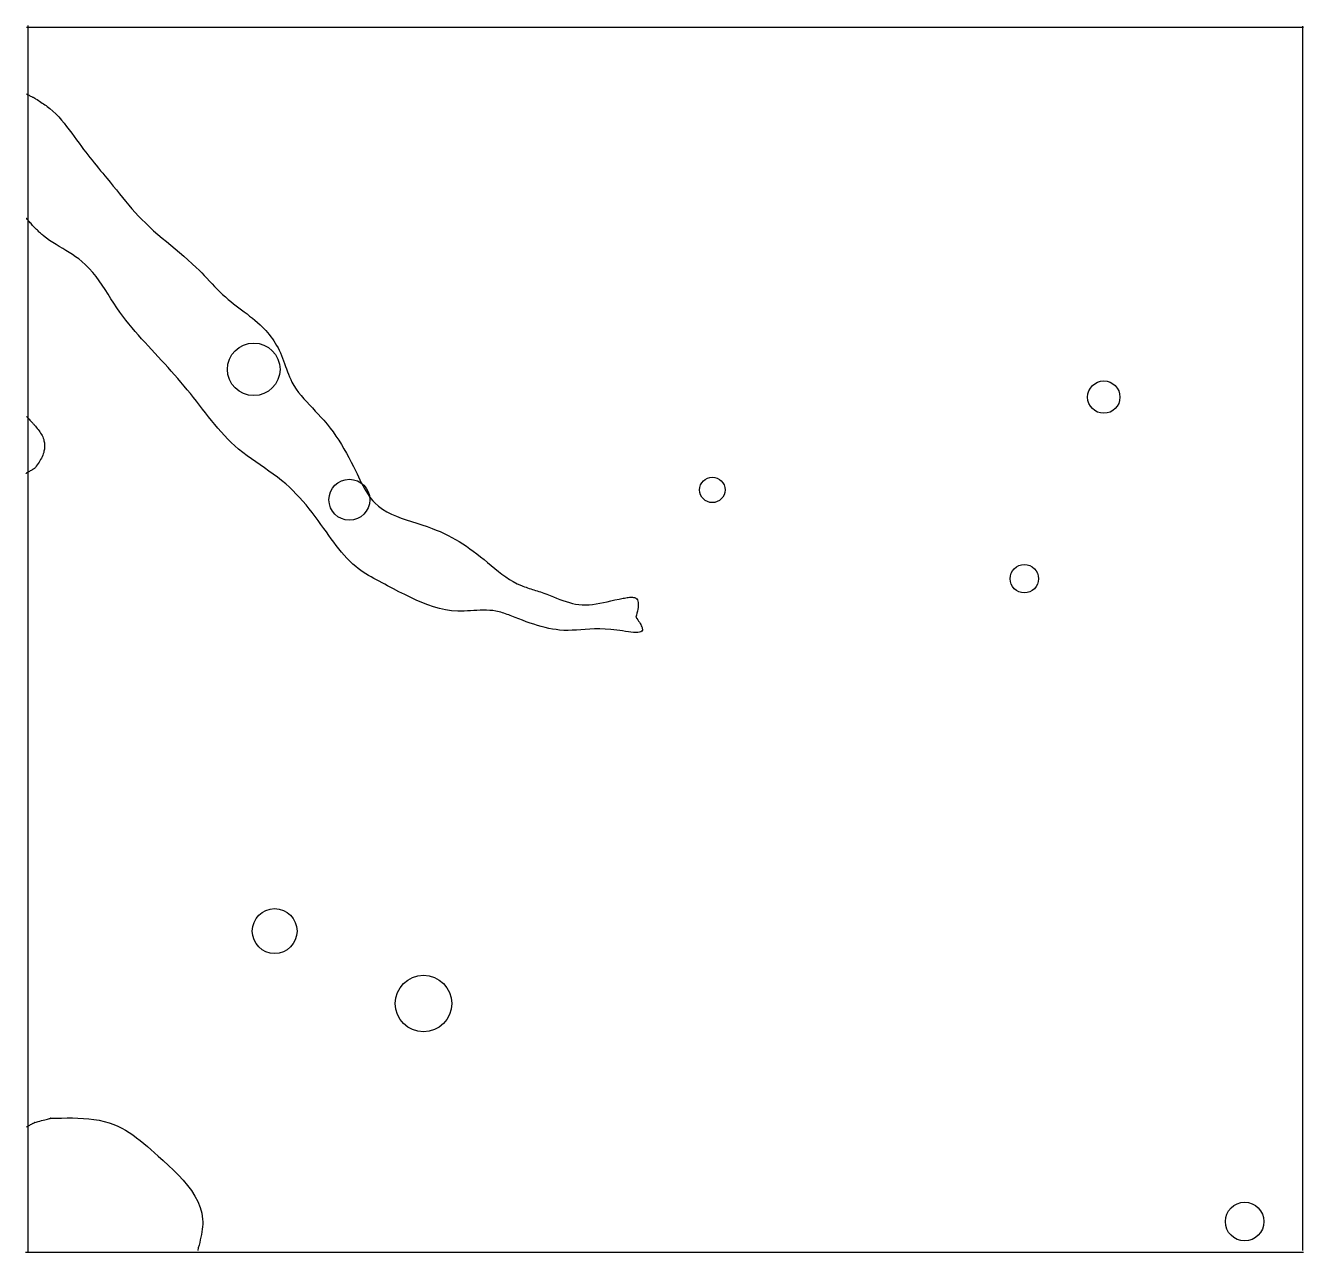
# Model space of a CAD drawing. Extents: x 11.02 to 12.05, y -0.44 to 0.54.
import ezdxf

# ---------------------------------------------------------------- set-up
doc = ezdxf.new("R2010")
doc.units = 0
for name, color, linetype in [('LAYER1', 7, 'CONTINUOUS'), ('LAYER10', 1, 'CONTINUOUS'), ('LAYER12', 5, 'CONTINUOUS')]:
    doc.layers.add(name, color=color, linetype=linetype)

msp = doc.modelspace()

# ---------------------------------------------------------------- linework, layer by layer
at = {"layer": 'LAYER1', "color": 7, "linetype": 'CONTINUOUS'}
for points in [[(11.0221, 0.489), (11.0228, 0.4886), (11.0235, 0.4883), (11.0241, 0.488), (11.0248, 0.4876), (11.0254, 0.4873), (11.026, 0.487), (11.0265, 0.4867), (11.027, 0.4865), (11.0274, 0.4863), (11.0278, 0.4861), (11.0281, 0.4859), (11.0284, 0.4858), (11.0285, 0.4857), (11.0286, 0.4857), (11.0286, 0.4857), (11.0287, 0.4856), (11.0287, 0.4856), (11.0287, 0.4856), (11.0286, 0.4857), (11.0286, 0.4857), (11.0286, 0.4857), (11.0285, 0.4857), (11.0284, 0.4858), (11.0284, 0.4858)], [(11.0284, 0.4858), (11.0294, 0.4851), (11.0305, 0.4845), (11.0316, 0.4838), (11.0326, 0.4831), (11.0336, 0.4824), (11.0347, 0.4817), (11.0357, 0.481), (11.0367, 0.4803), (11.0378, 0.4796), (11.0387, 0.4788), (11.0397, 0.4781), (11.0407, 0.4773), (11.0432, 0.4752), (11.0456, 0.4729), (11.0479, 0.4705), (11.0501, 0.468), (11.0522, 0.4655), (11.0543, 0.4629), (11.0564, 0.4602), (11.0584, 0.4575), (11.0603, 0.4548), (11.0623, 0.4521), (11.0643, 0.4494), (11.0663, 0.4467), (11.0679, 0.4445), (11.0696, 0.4423), (11.0713, 0.4401), (11.073, 0.438), (11.0747, 0.4359), (11.0764, 0.4338), (11.0781, 0.4317), (11.0799, 0.4295), (11.0816, 0.4274), (11.0833, 0.4253), (11.085, 0.4232), (11.0868, 0.4211), (11.0892, 0.4181), (11.0917, 0.415), (11.0942, 0.4119), (11.0966, 0.4089), (11.0991, 0.4058), (11.1016, 0.4028), (11.1042, 0.3998), (11.1067, 0.3968), (11.1093, 0.3939), (11.112, 0.391), (11.1147, 0.3881), (11.1175, 0.3854), (11.1207, 0.3822), (11.1241, 0.3792), (11.1275, 0.3762), (11.1309, 0.3733), (11.1344, 0.3704), (11.1379, 0.3675), (11.1414, 0.3646), (11.1449, 0.3617), (11.1483, 0.3588), (11.1517, 0.3558), (11.1551, 0.3527), (11.1584, 0.3496), (11.1606, 0.3475), (11.1627, 0.3454), (11.1648, 0.3432), (11.1669, 0.341), (11.1689, 0.3388), (11.171, 0.3366), (11.1731, 0.3345), (11.1752, 0.3323), (11.1774, 0.3302), (11.1795, 0.3281), (11.1817, 0.3261), (11.184, 0.3241), (11.1861, 0.3223), (11.1882, 0.3206), (11.1904, 0.319), (11.1925, 0.3173), (11.1947, 0.3157), (11.1969, 0.314), (11.1991, 0.3124), (11.2012, 0.3107), (11.2034, 0.309), (11.2055, 0.3073), (11.2076, 0.3055), (11.2096, 0.3037), (11.2111, 0.3022), (11.2126, 0.3007), (11.2141, 0.2991), (11.2155, 0.2975), (11.2169, 0.2958), (11.2182, 0.2941), (11.2195, 0.2924), (11.2207, 0.2907), (11.2218, 0.2889), (11.2229, 0.287), (11.224, 0.2851), (11.2249, 0.2832), (11.2259, 0.2811), (11.2268, 0.279), (11.2276, 0.2769), (11.2284, 0.2747), (11.2292, 0.2725), (11.23, 0.2703), (11.2308, 0.2682), (11.2315, 0.266), (11.2324, 0.2639), (11.2332, 0.2618), (11.2342, 0.2597), (11.2352, 0.2577), (11.2368, 0.2548), (11.2386, 0.2521), (11.2405, 0.2494), (11.2426, 0.2468), (11.2447, 0.2443), (11.247, 0.2418), (11.2493, 0.2393), (11.2516, 0.2369), (11.2539, 0.2344), (11.2563, 0.232), (11.2585, 0.2295), (11.2608, 0.227), (11.2634, 0.224), (11.2659, 0.2208), (11.2682, 0.2176), (11.2705, 0.2143), (11.2727, 0.211), (11.2749, 0.2076), (11.2769, 0.2042), (11.2789, 0.2007), (11.2808, 0.1971), (11.2827, 0.1935), (11.2846, 0.1899), (11.2864, 0.1862), (11.2875, 0.1839), (11.2886, 0.1815), (11.2897, 0.1792), (11.2908, 0.1769), (11.292, 0.1747), (11.2932, 0.1725), (11.2945, 0.1703), (11.2958, 0.1682), (11.2971, 0.1662), (11.2986, 0.1642), (11.3001, 0.1624), (11.3017, 0.1606), (11.3047, 0.158), (11.308, 0.1556), (11.3114, 0.1535), (11.3151, 0.1516), (11.319, 0.15), (11.323, 0.1484), (11.327, 0.147), (11.3312, 0.1457), (11.3354, 0.1444), (11.3395, 0.143), (11.3437, 0.1417), (11.3478, 0.1402), (11.351, 0.1389), (11.3543, 0.1376), (11.3574, 0.1361), (11.3605, 0.1346), (11.3635, 0.133), (11.3665, 0.1314), (11.3695, 0.1296), (11.3724, 0.1278), (11.3752, 0.1259), (11.378, 0.1239), (11.3808, 0.1219), (11.3836, 0.1198), (11.3865, 0.1175), (11.3894, 0.1151), (11.3922, 0.1128), (11.3951, 0.1104), (11.398, 0.108), (11.4009, 0.1057), (11.4038, 0.1035), (11.4068, 0.1013), (11.4098, 0.0993), (11.4129, 0.0975), (11.4161, 0.0958), (11.4194, 0.0943), (11.4206, 0.0938), (11.4219, 0.0933), (11.4231, 0.0929), (11.4244, 0.0925), (11.4257, 0.092), (11.4269, 0.0916), (11.4282, 0.0912), (11.4295, 0.0908), (11.4308, 0.0904), (11.4321, 0.09), (11.4334, 0.0896), (11.4347, 0.0892), (11.4373, 0.0883), (11.4399, 0.0873), (11.4425, 0.0863), (11.4451, 0.0852), (11.4477, 0.0842), (11.4502, 0.0832), (11.4528, 0.0823), (11.4553, 0.0814), (11.4579, 0.0806), (11.4604, 0.0799), (11.4629, 0.0794), (11.4654, 0.079), (11.4682, 0.0788), (11.471, 0.0787), (11.4737, 0.0789), (11.4765, 0.0791), (11.4794, 0.0795), (11.4823, 0.0801), (11.4852, 0.0807), (11.4882, 0.0813), (11.4913, 0.082), (11.4945, 0.0828), (11.4978, 0.0835), (11.5012, 0.0841), (11.5022, 0.0843), (11.5032, 0.0845), (11.5042, 0.0847), (11.5051, 0.0848), (11.5061, 0.0849), (11.507, 0.085), (11.5079, 0.085), (11.5087, 0.0849), (11.5095, 0.0848), (11.5102, 0.0847), (11.5109, 0.0845), (11.5114, 0.0842), (11.5121, 0.0836), (11.5126, 0.0828), (11.513, 0.0818), (11.5132, 0.0807), (11.5132, 0.0795), (11.5132, 0.0782), (11.5131, 0.0768), (11.5128, 0.0753), (11.5125, 0.0737), (11.5122, 0.0721), (11.5118, 0.0705), (11.5114, 0.0688)], [(11.0284, 0.3819), (11.0277, 0.3827), (11.027, 0.3834), (11.0263, 0.3842), (11.0257, 0.3849), (11.025, 0.3856), (11.0245, 0.3863), (11.0239, 0.3869), (11.0234, 0.3874), (11.023, 0.3879), (11.0226, 0.3883), (11.0223, 0.3886), (11.0221, 0.3889), (11.0221, 0.3889), (11.022, 0.389), (11.022, 0.389), (11.0219, 0.3891), (11.0219, 0.3891), (11.0219, 0.3891), (11.022, 0.3891), (11.022, 0.389), (11.022, 0.389), (11.022, 0.389), (11.0221, 0.3889), (11.0221, 0.3889)], [(11.5114, 0.0688), (11.5121, 0.0678), (11.5128, 0.0668), (11.5135, 0.0658), (11.5141, 0.0648), (11.5147, 0.0639), (11.5152, 0.063), (11.5156, 0.0621), (11.516, 0.0613), (11.5163, 0.0605), (11.5165, 0.0598), (11.5166, 0.0592), (11.5166, 0.0586), (11.5162, 0.0578), (11.5154, 0.0572), (11.5143, 0.0568), (11.513, 0.0567), (11.5113, 0.0566), (11.5095, 0.0567), (11.5074, 0.0569), (11.5053, 0.0572), (11.503, 0.0575), (11.5007, 0.0579), (11.4984, 0.0583), (11.4961, 0.0586), (11.4912, 0.0591), (11.4866, 0.0594), (11.4823, 0.0595), (11.4782, 0.0595), (11.4744, 0.0593), (11.4707, 0.0591), (11.4672, 0.0588), (11.4637, 0.0586), (11.4603, 0.0584), (11.4569, 0.0583), (11.4535, 0.0583), (11.4501, 0.0585), (11.4473, 0.0589), (11.4444, 0.0593), (11.4414, 0.0599), (11.4385, 0.0606), (11.4354, 0.0614), (11.4324, 0.0622), (11.4294, 0.0632), (11.4264, 0.0642), (11.4233, 0.0653), (11.4203, 0.0664), (11.4173, 0.0676), (11.4143, 0.0687), (11.413, 0.0692), (11.4117, 0.0697), (11.4105, 0.0702), (11.4092, 0.0707), (11.4079, 0.0712), (11.4067, 0.0717), (11.4054, 0.0721), (11.4041, 0.0725), (11.4028, 0.0729), (11.4015, 0.0732), (11.4003, 0.0736), (11.399, 0.0738), (11.3965, 0.0742), (11.394, 0.0744), (11.3914, 0.0745), (11.3889, 0.0745), (11.3863, 0.0745), (11.3837, 0.0744), (11.3812, 0.0742), (11.3786, 0.0741), (11.376, 0.0739), (11.3734, 0.0738), (11.3708, 0.0738), (11.3683, 0.0738), (11.3634, 0.0741), (11.3585, 0.0749), (11.3537, 0.0759), (11.3489, 0.0773), (11.3442, 0.0789), (11.3395, 0.0807), (11.3349, 0.0827), (11.3302, 0.0849), (11.3257, 0.0871), (11.3211, 0.0894), (11.3166, 0.0918), (11.312, 0.0942), (11.3098, 0.0953), (11.3075, 0.0965), (11.3053, 0.0977), (11.3031, 0.0989), (11.3009, 0.1001), (11.2987, 0.1013), (11.2966, 0.1025), (11.2944, 0.1038), (11.2924, 0.1051), (11.2904, 0.1065), (11.2884, 0.108), (11.2865, 0.1095), (11.284, 0.1116), (11.2816, 0.1139), (11.2793, 0.1162), (11.2771, 0.1187), (11.2749, 0.1212), (11.2728, 0.1238), (11.2708, 0.1264), (11.2687, 0.1291), (11.2667, 0.1319), (11.2648, 0.1346), (11.2628, 0.1374), (11.2609, 0.1401), (11.2585, 0.1434), (11.2562, 0.1466), (11.2538, 0.1498), (11.2514, 0.1529), (11.249, 0.156), (11.2465, 0.1591), (11.2439, 0.1621), (11.2413, 0.165), (11.2386, 0.1678), (11.2359, 0.1706), (11.2331, 0.1733), (11.2302, 0.1759), (11.2269, 0.1786), (11.2235, 0.1812), (11.2201, 0.1837), (11.2167, 0.1862), (11.2131, 0.1887), (11.2096, 0.1911), (11.2061, 0.1936), (11.2026, 0.196), (11.1992, 0.1985), (11.1958, 0.2011), (11.1924, 0.2038), (11.1892, 0.2065), (11.1864, 0.2092), (11.1836, 0.2119), (11.1809, 0.2147), (11.1783, 0.2177), (11.1757, 0.2206), (11.1732, 0.2236), (11.1707, 0.2267), (11.1682, 0.2298), (11.1658, 0.2329), (11.1634, 0.236), (11.161, 0.2392), (11.1585, 0.2423), (11.1561, 0.2454), (11.1536, 0.2484), (11.1511, 0.2515), (11.1486, 0.2545), (11.146, 0.2575), (11.1435, 0.2605), (11.1409, 0.2634), (11.1383, 0.2664), (11.1357, 0.2693), (11.1331, 0.2722), (11.1305, 0.2751), (11.1278, 0.278), (11.1251, 0.2809), (11.1225, 0.2838), (11.1198, 0.2867), (11.1172, 0.2895), (11.1145, 0.2924), (11.1119, 0.2954), (11.1093, 0.2983), (11.1068, 0.3013), (11.1043, 0.3043), (11.1018, 0.3074), (11.0994, 0.3106), (11.0971, 0.3138), (11.0947, 0.3173), (11.0923, 0.321), (11.0899, 0.3246), (11.0876, 0.3283), (11.0852, 0.3319), (11.0829, 0.3355), (11.0804, 0.339), (11.0779, 0.3424), (11.0752, 0.3457), (11.0725, 0.3489), (11.0695, 0.3519), (11.0664, 0.3546), (11.064, 0.3565), (11.0615, 0.3583), (11.059, 0.36), (11.0564, 0.3616), (11.0537, 0.3632), (11.0511, 0.3648), (11.0484, 0.3664), (11.0458, 0.368), (11.0432, 0.3696), (11.0406, 0.3714), (11.0381, 0.3732), (11.0357, 0.3751), (11.0351, 0.3756), (11.0344, 0.3761), (11.0338, 0.3767), (11.0332, 0.3773), (11.0326, 0.3778), (11.032, 0.3784), (11.0314, 0.379), (11.0308, 0.3795), (11.0302, 0.3801), (11.0296, 0.3807), (11.029, 0.3813), (11.0284, 0.3819)], [(11.0221, 0.2301), (11.0228, 0.2293), (11.0235, 0.2286), (11.0242, 0.2278), (11.0248, 0.2271), (11.0255, 0.2264), (11.026, 0.2258), (11.0266, 0.2252), (11.0271, 0.2246), (11.0275, 0.2242), (11.0279, 0.2238), (11.0282, 0.2234), (11.0284, 0.2232), (11.0284, 0.2231), (11.0285, 0.2231), (11.0285, 0.223), (11.0286, 0.223), (11.0286, 0.223), (11.0286, 0.223), (11.0285, 0.223), (11.0285, 0.223), (11.0285, 0.2231), (11.0285, 0.2231), (11.0284, 0.2232), (11.0284, 0.2232)], [(11.0284, 0.2232), (11.0292, 0.2223), (11.0299, 0.2214), (11.0307, 0.2204), (11.0314, 0.2195), (11.0321, 0.2186), (11.0328, 0.2176), (11.0334, 0.2167), (11.034, 0.2157), (11.0346, 0.2147), (11.0351, 0.2136), (11.0355, 0.2126), (11.0359, 0.2115), (11.0361, 0.2106), (11.0362, 0.2098), (11.0364, 0.209), (11.0365, 0.2081), (11.0365, 0.2072), (11.0365, 0.2064), (11.0365, 0.2055), (11.0365, 0.2046), (11.0364, 0.2038), (11.0362, 0.2029), (11.0361, 0.2021), (11.0359, 0.2012), (11.0355, 0.2), (11.0351, 0.1989), (11.0346, 0.1977), (11.034, 0.1966), (11.0334, 0.1955), (11.0328, 0.1944), (11.0321, 0.1934), (11.0314, 0.1923), (11.0307, 0.1913), (11.0299, 0.1902), (11.0292, 0.1892), (11.0284, 0.1882)], [(11.0284, 0.1882), (11.0277, 0.1878), (11.027, 0.1874), (11.0264, 0.187), (11.0257, 0.1867), (11.0251, 0.1863), (11.0245, 0.186), (11.024, 0.1857), (11.0235, 0.1854), (11.0231, 0.1851), (11.0227, 0.1849), (11.0224, 0.1847), (11.0221, 0.1846), (11.022, 0.1845), (11.0219, 0.1845), (11.0219, 0.1845), (11.0219, 0.1844), (11.0218, 0.1844), (11.0218, 0.1844), (11.0219, 0.1845), (11.0219, 0.1845), (11.022, 0.1845), (11.022, 0.1845), (11.0221, 0.1846), (11.0221, 0.1846)]]:
    msp.add_lwpolyline(points, dxfattribs=at)
for centre, radius in [((11.2045, 0.2679), 0.0211), ((11.887, 0.2456), 0.013), ((11.2813, 0.1632), 0.0164), ((11.5727, 0.1711), 0.0102), ((11.8232, 0.0998), 0.0114), ((11.2213, -0.1831), 0.018), ((11.3408, -0.2413), 0.0227), ((12.0001, -0.4163), 0.0155)]:
    msp.add_circle(centre, radius, dxfattribs=at)
at = {"layer": 'LAYER10', "color": 1, "linetype": 'CONTINUOUS'}
for points in [[(11.0221, -0.3403), (11.0228, -0.3399), (11.0235, -0.3395), (11.0241, -0.3392), (11.0248, -0.3388), (11.0254, -0.3385), (11.026, -0.3382), (11.0265, -0.3379), (11.027, -0.3376), (11.0274, -0.3374), (11.0278, -0.3372), (11.0281, -0.337), (11.0284, -0.3369), (11.0285, -0.3368), (11.0286, -0.3368), (11.0286, -0.3368), (11.0287, -0.3367), (11.0287, -0.3367), (11.0287, -0.3367), (11.0286, -0.3368), (11.0286, -0.3368), (11.0286, -0.3368), (11.0285, -0.3368), (11.0284, -0.3369), (11.0284, -0.3369)], [(11.0284, -0.3369), (11.0299, -0.3365), (11.0313, -0.3361), (11.0328, -0.3357), (11.0341, -0.3353), (11.0355, -0.335), (11.0367, -0.3346), (11.0378, -0.3343), (11.0388, -0.3341), (11.0397, -0.3338), (11.0404, -0.3336), (11.041, -0.3335), (11.0413, -0.3334), (11.0414, -0.3334), (11.0415, -0.3333), (11.0415, -0.3333), (11.0415, -0.3333), (11.0416, -0.3333), (11.0415, -0.3333), (11.0415, -0.3333), (11.0415, -0.3333), (11.0415, -0.3334), (11.0414, -0.3334), (11.0414, -0.3334), (11.0413, -0.3334)], [(11.0413, -0.3334), (11.0458, -0.3333), (11.0502, -0.3332), (11.0547, -0.3331), (11.0591, -0.3331), (11.0634, -0.3333), (11.0678, -0.3335), (11.072, -0.3338), (11.0762, -0.3343), (11.0803, -0.335), (11.0844, -0.3359), (11.0883, -0.337), (11.0921, -0.3384), (11.0954, -0.3397), (11.0985, -0.3413), (11.1015, -0.343), (11.1046, -0.3448), (11.1075, -0.3468), (11.1105, -0.349), (11.1134, -0.3512), (11.1162, -0.3536), (11.1191, -0.356), (11.122, -0.3585), (11.1249, -0.3611), (11.1278, -0.3637), (11.1319, -0.3674), (11.1361, -0.3712), (11.1401, -0.3751), (11.1441, -0.3791), (11.1478, -0.3831), (11.1513, -0.3873), (11.1545, -0.3915), (11.1573, -0.3959), (11.1597, -0.4003), (11.1615, -0.4049), (11.1628, -0.4096), (11.1634, -0.4144), (11.1635, -0.4164), (11.1635, -0.4184), (11.1634, -0.4205), (11.1631, -0.4225), (11.1629, -0.4246), (11.1625, -0.4267), (11.1621, -0.4288), (11.1616, -0.4309), (11.1611, -0.4331), (11.1606, -0.4352), (11.16, -0.4373), (11.1595, -0.4395)]]:
    msp.add_lwpolyline(points, dxfattribs=at)
at = {"layer": 'LAYER12', "color": 5, "linetype": 'CONTINUOUS'}
for points in [[(11.0235, 0.5435), (11.0235, 0.5439)], [(11.0221, 0.5426), (11.0248, 0.5426)], [(11.0235, 0.5403), (11.0235, 0.5435)], [(11.0235, 0.5435), (11.0235, 0.5435)], [(11.0235, 0.5435), (11.0235, 0.5435)], [(11.0235, -0.4376), (11.0235, 0.5403)], [(11.0248, 0.5426), (11.0284, 0.5426)], [(11.0284, 0.5426), (12.0473, 0.5426)], [(12.0465, 0.5435), (12.0465, 0.5435)], [(12.0465, 0.5435), (12.0465, 0.5435)], [(12.0465, 0.5435), (12.0465, -0.4395)], [(11.0221, -0.4411), (11.0213, -0.4411)], [(11.0248, -0.4411), (11.0221, -0.4411)], [(11.0235, -0.4395), (11.0235, -0.4376)], [(11.0235, -0.4411), (11.0235, -0.4395)], [(11.0284, -0.4411), (11.0248, -0.4411)], [(12.0473, -0.4411), (11.0284, -0.4411)]]:
    msp.add_lwpolyline(points, dxfattribs=at)

doc.saveas('drawing.dxf')
